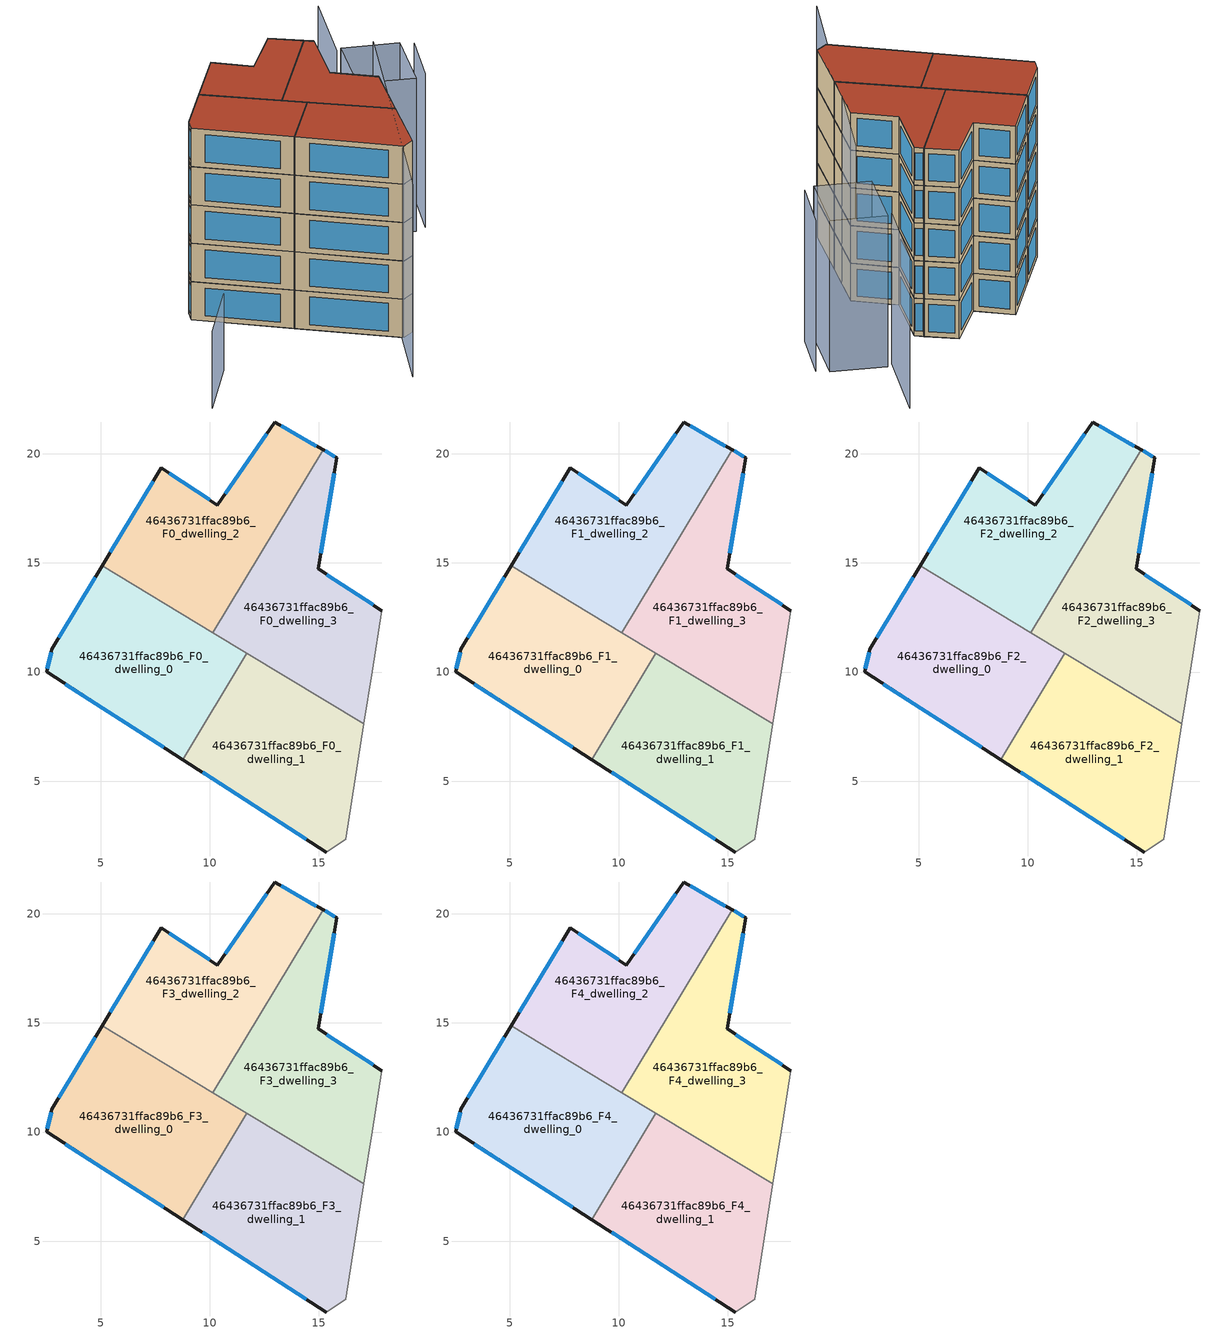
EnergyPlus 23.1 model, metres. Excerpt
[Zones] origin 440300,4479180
46436731ffac89b6_F0_dwelling_0
 floor ground (EU_floor_Construction): 8.76,5.99 11.7,10.87 5.08,14.87 2.77,11.05 2.53,10.01 z0
 wall outside (EU_wall_Construction): 8.76,5.99 2.53,10.01 2.77,11.05 5.08,14.87 z0:3
 wall to 46436731ffac89b6_F0_dwelling_1 (EU_wall_Construction): 11.7,10.87 8.76,5.99 z0:3
 wall to 46436731ffac89b6_F0_dwelling_2 (EU_wall_Construction): 5.08,14.87 10.15,11.81 z0:3
 wall to 46436731ffac89b6_F0_dwelling_3 (EU_wall_Construction): 10.15,11.81 11.7,10.87 z0:3
 window (EU_Window_Construction): 3.09,11.58 4.76,14.34 / 7.89,6.55 3.39,9.45 / 2.56,10.15 2.74,10.9 z0.42:2.58
46436731ffac89b6_F0_dwelling_1
 floor ground (EU_floor_Construction): 16.24,2.34 17.07,7.63 11.7,10.87 8.76,5.99 15.33,1.76 z0
 wall outside (EU_wall_Construction): 15.33,1.76 8.76,5.99 z0:3
 wall adiabatic (EU_wall_Construction): 17.07,7.63 16.24,2.34 15.33,1.76 z0:3
 wall to 46436731ffac89b6_F0_dwelling_3 (EU_wall_Construction): 11.7,10.87 17.07,7.63 z0:3
 window (EU_Window_Construction): 14.42,2.34 9.67,5.41 z0.42:2.58
46436731ffac89b6_F0_dwelling_2
 floor ground (EU_floor_Construction): 10.15,11.81 15.2,20.18 12.97,21.46 10.35,17.65 7.78,19.36 5.08,14.87 z0
 wall outside (EU_wall_Construction): 5.08,14.87 7.78,19.36 10.35,17.65 12.97,21.46 15.2,20.18 z0:3
 wall to 46436731ffac89b6_F0_dwelling_3 (EU_wall_Construction): 15.2,20.18 10.15,11.81 z0:3
 window (EU_Window_Construction): 8.14,19.12 10,17.89 / 10.72,18.18 12.61,20.93 / 13.28,21.28 14.89,20.36 / 5.45,15.49 7.41,18.73 z0.42:2.58
46436731ffac89b6_F0_dwelling_3
 floor ground (EU_floor_Construction): 17.07,7.63 17.44,10.01 17.89,12.82 14.96,14.74 15.82,19.83 15.2,20.18 10.15,11.81 z0
 wall outside (EU_wall_Construction): 15.2,20.18 15.82,19.83 14.96,14.74 17.89,12.82 z0:3
 wall adiabatic (EU_wall_Construction): 17.89,12.82 17.44,10.01 17.07,7.63 z0:3
 window (EU_Window_Construction): 15.28,20.13 15.73,19.87 / 15.7,19.12 15.08,15.44 / 15.37,14.47 17.48,13.08 z0.42:2.58
46436731ffac89b6_F1_dwelling_0
 floor to 46436731ffac89b6_F0_dwelling_0 (EU_floor_Construction): 8.76,5.99 11.7,10.87 5.08,14.87 2.77,11.05 2.53,10.01 z3
 wall outside (EU_wall_Construction): 8.76,5.99 2.53,10.01 2.77,11.05 5.08,14.87 z3:6
 wall to 46436731ffac89b6_F1_dwelling_1 (EU_wall_Construction): 11.7,10.87 8.76,5.99 z3:6
 wall to 46436731ffac89b6_F1_dwelling_2 (EU_wall_Construction): 5.08,14.87 10.15,11.81 z3:6
 wall to 46436731ffac89b6_F1_dwelling_3 (EU_wall_Construction): 10.15,11.81 11.7,10.87 z3:6
 window (EU_Window_Construction): 3.09,11.58 4.76,14.34 / 7.89,6.55 3.39,9.45 / 2.56,10.15 2.74,10.9 z3.42:5.58
46436731ffac89b6_F1_dwelling_1
 floor to 46436731ffac89b6_F0_dwelling_1 (EU_floor_Construction): 16.24,2.34 17.07,7.63 11.7,10.87 8.76,5.99 15.33,1.76 z3
 wall outside (EU_wall_Construction): 15.33,1.76 8.76,5.99 z3:6
 wall adiabatic (EU_wall_Construction): 17.07,7.63 16.24,2.34 15.33,1.76 z3:6
 wall to 46436731ffac89b6_F1_dwelling_3 (EU_wall_Construction): 11.7,10.87 17.07,7.63 z3:6
 window (EU_Window_Construction): 14.42,2.34 9.67,5.41 z3.42:5.58
46436731ffac89b6_F1_dwelling_2
 floor to 46436731ffac89b6_F0_dwelling_2 (EU_floor_Construction): 10.15,11.81 15.2,20.18 12.97,21.46 10.35,17.65 7.78,19.36 5.08,14.87 z3
 wall outside (EU_wall_Construction): 5.08,14.87 7.78,19.36 10.35,17.65 12.97,21.46 15.2,20.18 z3:6
 wall to 46436731ffac89b6_F1_dwelling_3 (EU_wall_Construction): 15.2,20.18 10.15,11.81 z3:6
 window (EU_Window_Construction): 8.14,19.12 10,17.89 / 10.72,18.18 12.61,20.93 / 13.28,21.28 14.89,20.36 / 5.45,15.49 7.41,18.73 z3.42:5.58
46436731ffac89b6_F1_dwelling_3
 floor to 46436731ffac89b6_F0_dwelling_3 (EU_floor_Construction): 17.07,7.63 17.44,10.01 17.89,12.82 14.96,14.74 15.82,19.83 15.2,20.18 10.15,11.81 z3
 wall outside (EU_wall_Construction): 15.2,20.18 15.82,19.83 14.96,14.74 17.89,12.82 z3:6
 wall adiabatic (EU_wall_Construction): 17.89,12.82 17.44,10.01 17.07,7.63 z3:6
 window (EU_Window_Construction): 15.28,20.13 15.73,19.87 / 15.7,19.12 15.08,15.44 / 15.37,14.47 17.48,13.08 z3.42:5.58
46436731ffac89b6_F2_dwelling_0
 floor to 46436731ffac89b6_F1_dwelling_0 (EU_floor_Construction): 8.76,5.99 11.7,10.87 5.08,14.87 2.77,11.05 2.53,10.01 z6
 wall outside (EU_wall_Construction): 8.76,5.99 2.53,10.01 2.77,11.05 5.08,14.87 z6:9
 wall to 46436731ffac89b6_F2_dwelling_1 (EU_wall_Construction): 11.7,10.87 8.76,5.99 z6:9
 wall to 46436731ffac89b6_F2_dwelling_2 (EU_wall_Construction): 5.08,14.87 10.15,11.81 z6:9
 wall to 46436731ffac89b6_F2_dwelling_3 (EU_wall_Construction): 10.15,11.81 11.7,10.87 z6:9
 window (EU_Window_Construction): 3.09,11.58 4.76,14.34 / 7.89,6.55 3.39,9.45 / 2.56,10.15 2.74,10.9 z6.42:8.58
46436731ffac89b6_F2_dwelling_1
 floor to 46436731ffac89b6_F1_dwelling_1 (EU_floor_Construction): 16.24,2.34 17.07,7.63 11.7,10.87 8.76,5.99 15.33,1.76 z6
 wall outside (EU_wall_Construction): 15.33,1.76 8.76,5.99 z6:9
 wall adiabatic (EU_wall_Construction): 17.07,7.63 16.24,2.34 15.33,1.76 z6:9
 wall to 46436731ffac89b6_F2_dwelling_3 (EU_wall_Construction): 11.7,10.87 17.07,7.63 z6:9
 window (EU_Window_Construction): 14.42,2.34 9.67,5.41 z6.42:8.58
46436731ffac89b6_F2_dwelling_2
 floor to 46436731ffac89b6_F1_dwelling_2 (EU_floor_Construction): 10.15,11.81 15.2,20.18 12.97,21.46 10.35,17.65 7.78,19.36 5.08,14.87 z6
 wall outside (EU_wall_Construction): 5.08,14.87 7.78,19.36 10.35,17.65 12.97,21.46 15.2,20.18 z6:9
 wall to 46436731ffac89b6_F2_dwelling_3 (EU_wall_Construction): 15.2,20.18 10.15,11.81 z6:9
 window (EU_Window_Construction): 8.14,19.12 10,17.89 / 10.72,18.18 12.61,20.93 / 13.28,21.28 14.89,20.36 / 5.45,15.49 7.41,18.73 z6.42:8.58
46436731ffac89b6_F2_dwelling_3
 floor to 46436731ffac89b6_F1_dwelling_3 (EU_floor_Construction): 17.07,7.63 17.44,10.01 17.89,12.82 14.96,14.74 15.82,19.83 15.2,20.18 10.15,11.81 z6
 wall outside (EU_wall_Construction): 15.2,20.18 15.82,19.83 14.96,14.74 17.89,12.82 z6:9
 wall adiabatic (EU_wall_Construction): 17.89,12.82 17.44,10.01 17.07,7.63 z6:9
 window (EU_Window_Construction): 15.28,20.13 15.73,19.87 / 15.7,19.12 15.08,15.44 / 15.37,14.47 17.48,13.08 z6.42:8.58
46436731ffac89b6_F3_dwelling_0
 floor to 46436731ffac89b6_F2_dwelling_0 (EU_floor_Construction): 8.76,5.99 11.7,10.87 5.08,14.87 2.77,11.05 2.53,10.01 z9
 wall outside (EU_wall_Construction): 8.76,5.99 2.53,10.01 2.77,11.05 5.08,14.87 z9:12
 wall to 46436731ffac89b6_F3_dwelling_1 (EU_wall_Construction): 11.7,10.87 8.76,5.99 z9:12
 wall to 46436731ffac89b6_F3_dwelling_2 (EU_wall_Construction): 5.08,14.87 10.15,11.81 z9:12
 wall to 46436731ffac89b6_F3_dwelling_3 (EU_wall_Construction): 10.15,11.81 11.7,10.87 z9:12
 window (EU_Window_Construction): 3.09,11.58 4.76,14.34 / 7.89,6.55 3.39,9.45 / 2.56,10.15 2.74,10.9 z9.42:11.58
46436731ffac89b6_F3_dwelling_1
 floor to 46436731ffac89b6_F2_dwelling_1 (EU_floor_Construction): 16.24,2.34 17.07,7.63 11.7,10.87 8.76,5.99 15.33,1.76 z9
 wall outside (EU_wall_Construction): 15.33,1.76 8.76,5.99 z9:12
 wall adiabatic (EU_wall_Construction): 17.07,7.63 16.24,2.34 15.33,1.76 z9:12
 wall to 46436731ffac89b6_F3_dwelling_3 (EU_wall_Construction): 11.7,10.87 17.07,7.63 z9:12
 window (EU_Window_Construction): 14.42,2.34 9.67,5.41 z9.42:11.58
46436731ffac89b6_F3_dwelling_2
 floor to 46436731ffac89b6_F2_dwelling_2 (EU_floor_Construction): 10.15,11.81 15.2,20.18 12.97,21.46 10.35,17.65 7.78,19.36 5.08,14.87 z9
 wall outside (EU_wall_Construction): 5.08,14.87 7.78,19.36 10.35,17.65 12.97,21.46 15.2,20.18 z9:12
 wall to 46436731ffac89b6_F3_dwelling_3 (EU_wall_Construction): 15.2,20.18 10.15,11.81 z9:12
 window (EU_Window_Construction): 8.14,19.12 10,17.89 / 10.72,18.18 12.61,20.93 / 13.28,21.28 14.89,20.36 / 5.45,15.49 7.41,18.73 z9.42:11.58
46436731ffac89b6_F3_dwelling_3
 floor to 46436731ffac89b6_F2_dwelling_3 (EU_floor_Construction): 17.07,7.63 17.44,10.01 17.89,12.82 14.96,14.74 15.82,19.83 15.2,20.18 10.15,11.81 z9
 wall outside (EU_wall_Construction): 15.2,20.18 15.82,19.83 14.96,14.74 17.89,12.82 z9:12
 wall adiabatic (EU_wall_Construction): 17.89,12.82 17.44,10.01 17.07,7.63 z9:12
 window (EU_Window_Construction): 15.28,20.13 15.73,19.87 / 15.7,19.12 15.08,15.44 / 15.37,14.47 17.48,13.08 z9.42:11.58
46436731ffac89b6_F4_dwelling_0
 floor to 46436731ffac89b6_F3_dwelling_0 (EU_floor_Construction): 8.76,5.99 11.7,10.87 5.08,14.87 2.77,11.05 2.53,10.01 z12
 wall outside (EU_wall_Construction): 8.76,5.99 2.53,10.01 2.77,11.05 5.08,14.87 z12:15
 wall to 46436731ffac89b6_F4_dwelling_1 (EU_wall_Construction): 11.7,10.87 8.76,5.99 z12:15
 wall to 46436731ffac89b6_F4_dwelling_2 (EU_wall_Construction): 5.08,14.87 10.15,11.81 z12:15
 wall to 46436731ffac89b6_F4_dwelling_3 (EU_wall_Construction): 10.15,11.81 11.7,10.87 z12:15
 window (EU_Window_Construction): 3.09,11.58 4.76,14.34 / 7.89,6.55 3.39,9.45 / 2.56,10.15 2.74,10.9 z12.42:14.58
 roof outside (EU_roof_Construction): 11.7,10.87 8.76,5.99 2.53,10.01 2.77,11.05 5.08,14.87 z15
46436731ffac89b6_F4_dwelling_1
 floor to 46436731ffac89b6_F3_dwelling_1 (EU_floor_Construction): 16.24,2.34 17.07,7.63 11.7,10.87 8.76,5.99 15.33,1.76 z12
 wall outside (EU_wall_Construction): 15.33,1.76 8.76,5.99 z12:15
 wall adiabatic (EU_wall_Construction): 17.07,7.63 16.24,2.34 15.33,1.76 z12:15
 wall to 46436731ffac89b6_F4_dwelling_3 (EU_wall_Construction): 11.7,10.87 17.07,7.63 z12:15
 window (EU_Window_Construction): 14.42,2.34 9.67,5.41 z12.42:14.58
 roof outside (EU_roof_Construction): 17.07,7.63 16.24,2.34 15.33,1.76 8.76,5.99 11.7,10.87 z15
46436731ffac89b6_F4_dwelling_2
 floor to 46436731ffac89b6_F3_dwelling_2 (EU_floor_Construction): 10.15,11.81 15.2,20.18 12.97,21.46 10.35,17.65 7.78,19.36 5.08,14.87 z12
 wall outside (EU_wall_Construction): 5.08,14.87 7.78,19.36 10.35,17.65 12.97,21.46 15.2,20.18 z12:15
 wall to 46436731ffac89b6_F4_dwelling_3 (EU_wall_Construction): 15.2,20.18 10.15,11.81 z12:15
 window (EU_Window_Construction): 8.14,19.12 10,17.89 / 10.72,18.18 12.61,20.93 / 13.28,21.28 14.89,20.36 / 5.45,15.49 7.41,18.73 z12.42:14.58
 roof outside (EU_roof_Construction): 15.2,20.18 10.15,11.81 5.08,14.87 7.78,19.36 10.35,17.65 12.97,21.46 z15
46436731ffac89b6_F4_dwelling_3
 floor to 46436731ffac89b6_F3_dwelling_3 (EU_floor_Construction): 17.07,7.63 17.44,10.01 17.89,12.82 14.96,14.74 15.82,19.83 15.2,20.18 10.15,11.81 z12
 wall outside (EU_wall_Construction): 15.2,20.18 15.82,19.83 14.96,14.74 17.89,12.82 z12:15
 wall adiabatic (EU_wall_Construction): 17.89,12.82 17.44,10.01 17.07,7.63 z12:15
 window (EU_Window_Construction): 15.28,20.13 15.73,19.87 / 15.7,19.12 15.08,15.44 / 15.37,14.47 17.48,13.08 z12.42:14.58
 roof outside (EU_roof_Construction): 15.82,19.83 14.96,14.74 17.89,12.82 17.44,10.01 17.07,7.63 10.15,11.81 15.2,20.18 z15
shading: 1.61,1.6 -1.41,-3.71 z0:6; 13.59,-4.29 19.62,18.12 z0:15; 23.4,17.7 24.53,22.6 / 19.01,23.5 20.53,30.67 / 23.6,23.01 22.55,17.32 / 22.55,17.32 18.4,18.08 / 18.4,18.08 19.44,23.77 / 19.44,23.77 23.6,23.01 z0:12
[Building]
EU S2 Campaign: North Axis=0; Terrain=City; Solar Distribution=FullExterior
[Site:Location]
Madrid: Latitude=40.5; Longitude=-3.5; Time Zone=1; Elevation=609
[SizingPeriod:WeatherFileDays]
AnnualSizingPeriod: Begin Month=1; Begin Day of Month=1; End Month=12; End Day of Month=31; Day of Week for Start Day=Monday; Use Weather File Daylight Saving Period=No; Use Weather File Rain and Snow Indicators=No
[MATERIAL]
EU_InternalMass_Material: Roughness=MediumRough; Thickness=0.1; Conductivity=1; Density=1800; Specific Heat=900; Thermal Absorptance=0.9; Solar Absorptance=0.7; Visible Absorptance=0.7
[MATERIAL:NOMASS] Roughness=MediumRough; Thermal Absorptance=0.9; Solar Absorptance=0.7; Visible Absorptance=0.7
Name | Thermal Resistance
EU_wall_NoMass | 1.60022
EU_roof_NoMass | 1.57597
EU_floor_NoMass | 0.470652
[WINDOWMATERIAL:SIMPLEGLAZINGSYSTEM]
EU_Window_SimpleGlazing: UFactor=3.28802; Solar Heat Gain Coefficient=0.85; Visible Transmittance=0.85
[CONSTRUCTION]
EU_wall_Construction: EU_wall_NoMass
EU_roof_Construction: EU_roof_NoMass
EU_floor_Construction: EU_floor_NoMass
EU_InternalMass_Construction: EU_InternalMass_Material
EU_Window_Construction: EU_Window_SimpleGlazing
[ZONE] Type=1; Multiplier=1; Ceiling Height=autocalculate; Floor Area=autocalculate; Part of Total Floor Area=Yes
Name | Volume
46436731ffac89b6_F0_dwelling_0; 46436731ffac89b6_F1_dwelling_0; 46436731ffac89b6_F2_dwelling_0; 46436731ffac89b6_F3_dwelling_0; 46436731ffac89b6_F4_dwelling_0; 46436731ffac89b6_F0_dwelling_2; 46436731ffac89b6_F1_dwelling_2; 46436731ffac89b6_F2_dwelling_2; 46436731ffac89b6_F3_dwelling_2; 46436731ffac89b6_F4_dwelling_2 | 129.042
46436731ffac89b6_F0_dwelling_1; 46436731ffac89b6_F1_dwelling_1; 46436731ffac89b6_F2_dwelling_1; 46436731ffac89b6_F3_dwelling_1; 46436731ffac89b6_F4_dwelling_1 | 129.037
46436731ffac89b6_F0_dwelling_3; 46436731ffac89b6_F1_dwelling_3; 46436731ffac89b6_F2_dwelling_3; 46436731ffac89b6_F3_dwelling_3; 46436731ffac89b6_F4_dwelling_3 | 129.047
[INTERNALMASS] Construction=EU_InternalMass_Construction
Name | Zone or ZoneList | Surface Area
46436731ffac89b6_F0_dwelling_0_EU_InternalMass | 46436731ffac89b6_F0_dwelling_0 | 43.0139
46436731ffac89b6_F0_dwelling_1_EU_InternalMass | 46436731ffac89b6_F0_dwelling_1 | 43.014
46436731ffac89b6_F0_dwelling_2_EU_InternalMass | 46436731ffac89b6_F0_dwelling_2 | 43.0142
46436731ffac89b6_F0_dwelling_3_EU_InternalMass | 46436731ffac89b6_F0_dwelling_3 | 43.0155
46436731ffac89b6_F1_dwelling_0_EU_InternalMass | 46436731ffac89b6_F1_dwelling_0 | 43.0139
46436731ffac89b6_F1_dwelling_1_EU_InternalMass | 46436731ffac89b6_F1_dwelling_1 | 43.014
46436731ffac89b6_F1_dwelling_2_EU_InternalMass | 46436731ffac89b6_F1_dwelling_2 | 43.0142
46436731ffac89b6_F1_dwelling_3_EU_InternalMass | 46436731ffac89b6_F1_dwelling_3 | 43.0155
46436731ffac89b6_F2_dwelling_0_EU_InternalMass | 46436731ffac89b6_F2_dwelling_0 | 43.0139
46436731ffac89b6_F2_dwelling_1_EU_InternalMass | 46436731ffac89b6_F2_dwelling_1 | 43.014
46436731ffac89b6_F2_dwelling_2_EU_InternalMass | 46436731ffac89b6_F2_dwelling_2 | 43.0142
46436731ffac89b6_F2_dwelling_3_EU_InternalMass | 46436731ffac89b6_F2_dwelling_3 | 43.0155
46436731ffac89b6_F3_dwelling_0_EU_InternalMass | 46436731ffac89b6_F3_dwelling_0 | 43.0139
46436731ffac89b6_F3_dwelling_1_EU_InternalMass | 46436731ffac89b6_F3_dwelling_1 | 43.014
46436731ffac89b6_F3_dwelling_2_EU_InternalMass | 46436731ffac89b6_F3_dwelling_2 | 43.0142
46436731ffac89b6_F3_dwelling_3_EU_InternalMass | 46436731ffac89b6_F3_dwelling_3 | 43.0155
46436731ffac89b6_F4_dwelling_0_EU_InternalMass | 46436731ffac89b6_F4_dwelling_0 | 43.0139
46436731ffac89b6_F4_dwelling_1_EU_InternalMass | 46436731ffac89b6_F4_dwelling_1 | 43.014
46436731ffac89b6_F4_dwelling_2_EU_InternalMass | 46436731ffac89b6_F4_dwelling_2 | 43.0142
46436731ffac89b6_F4_dwelling_3_EU_InternalMass | 46436731ffac89b6_F4_dwelling_3 | 43.0155
[OTHEREQUIPMENT] Fuel Type=Electricity; Design Level Calculation Method=Watts/Area; Power per Zone Floor Area=1; Fraction Latent=0; Fraction Radiant=0; Fraction Lost=0; Carbon Dioxide Generation Rate=0; EndUse Subcategory=EU_Step8_InternalGains
Name | Zone or ZoneList or Space or SpaceList | Schedule
EU_Step8_InternalGain_46436731ffac89b6_F0_dwelling_0_f000 | 46436731ffac89b6_F0_dwelling_0 | EU_Step8_GainSchedule_46436731ffac89b6_F0_dwelling_0_f000
EU_Step8_InternalGain_46436731ffac89b6_F0_dwelling_1_f000 | 46436731ffac89b6_F0_dwelling_1 | EU_Step8_GainSchedule_46436731ffac89b6_F0_dwelling_1_f000
EU_Step8_InternalGain_46436731ffac89b6_F0_dwelling_2_f000 | 46436731ffac89b6_F0_dwelling_2 | EU_Step8_GainSchedule_46436731ffac89b6_F0_dwelling_2_f000
EU_Step8_InternalGain_46436731ffac89b6_F0_dwelling_3_f000 | 46436731ffac89b6_F0_dwelling_3 | EU_Step8_GainSchedule_46436731ffac89b6_F0_dwelling_3_f000
EU_Step8_InternalGain_46436731ffac89b6_F1_dwelling_0_f000 | 46436731ffac89b6_F1_dwelling_0 | EU_Step8_GainSchedule_46436731ffac89b6_F1_dwelling_0_f000
EU_Step8_InternalGain_46436731ffac89b6_F1_dwelling_1_f000 | 46436731ffac89b6_F1_dwelling_1 | EU_Step8_GainSchedule_46436731ffac89b6_F1_dwelling_1_f000
EU_Step8_InternalGain_46436731ffac89b6_F1_dwelling_2_f000 | 46436731ffac89b6_F1_dwelling_2 | EU_Step8_GainSchedule_46436731ffac89b6_F1_dwelling_2_f000
EU_Step8_InternalGain_46436731ffac89b6_F1_dwelling_3_f000 | 46436731ffac89b6_F1_dwelling_3 | EU_Step8_GainSchedule_46436731ffac89b6_F1_dwelling_3_f000
EU_Step8_InternalGain_46436731ffac89b6_F2_dwelling_0_f000 | 46436731ffac89b6_F2_dwelling_0 | EU_Step8_GainSchedule_46436731ffac89b6_F2_dwelling_0_f000
EU_Step8_InternalGain_46436731ffac89b6_F2_dwelling_1_f000 | 46436731ffac89b6_F2_dwelling_1 | EU_Step8_GainSchedule_46436731ffac89b6_F2_dwelling_1_f000
EU_Step8_InternalGain_46436731ffac89b6_F2_dwelling_2_f000 | 46436731ffac89b6_F2_dwelling_2 | EU_Step8_GainSchedule_46436731ffac89b6_F2_dwelling_2_f000
EU_Step8_InternalGain_46436731ffac89b6_F2_dwelling_3_f000 | 46436731ffac89b6_F2_dwelling_3 | EU_Step8_GainSchedule_46436731ffac89b6_F2_dwelling_3_f000
EU_Step8_InternalGain_46436731ffac89b6_F3_dwelling_0_f000 | 46436731ffac89b6_F3_dwelling_0 | EU_Step8_GainSchedule_46436731ffac89b6_F3_dwelling_0_f000
EU_Step8_InternalGain_46436731ffac89b6_F3_dwelling_1_f000 | 46436731ffac89b6_F3_dwelling_1 | EU_Step8_GainSchedule_46436731ffac89b6_F3_dwelling_1_f000
EU_Step8_InternalGain_46436731ffac89b6_F3_dwelling_2_f000 | 46436731ffac89b6_F3_dwelling_2 | EU_Step8_GainSchedule_46436731ffac89b6_F3_dwelling_2_f000
EU_Step8_InternalGain_46436731ffac89b6_F3_dwelling_3_f000 | 46436731ffac89b6_F3_dwelling_3 | EU_Step8_GainSchedule_46436731ffac89b6_F3_dwelling_3_f000
EU_Step8_InternalGain_46436731ffac89b6_F4_dwelling_0_f000 | 46436731ffac89b6_F4_dwelling_0 | EU_Step8_GainSchedule_46436731ffac89b6_F4_dwelling_0_f000
EU_Step8_InternalGain_46436731ffac89b6_F4_dwelling_1_f000 | 46436731ffac89b6_F4_dwelling_1 | EU_Step8_GainSchedule_46436731ffac89b6_F4_dwelling_1_f000
EU_Step8_InternalGain_46436731ffac89b6_F4_dwelling_2_f000 | 46436731ffac89b6_F4_dwelling_2 | EU_Step8_GainSchedule_46436731ffac89b6_F4_dwelling_2_f000
EU_Step8_InternalGain_46436731ffac89b6_F4_dwelling_3_f000 | 46436731ffac89b6_F4_dwelling_3 | EU_Step8_GainSchedule_46436731ffac89b6_F4_dwelling_3_f000
[ZONEVENTILATION:DESIGNFLOWRATE] Schedule=EU_AlwaysOn; Design Flow Rate Calculation Method=AirChanges/Hour; Air Changes per Hour=0.480704; Ventilation Type=Natural; Fan Pressure Rise=0; Fan Total Efficiency=1; Constant Term Coefficient=1; Temperature Term Coefficient=0; Velocity Term Coefficient=0; Velocity Squared Term Coefficient=0; Minimum Indoor Temperature=-100; Maximum Indoor Temperature=100; Delta Temperature=-100; Minimum Outdoor Temperature=-100; Maximum Outdoor Temperature=100; Maximum Wind Speed=40
Name | Zone or ZoneList or Space or SpaceList
EU_ConstantAir_46436731ffac89b6_F0_dwelling_0 | 46436731ffac89b6_F0_dwelling_0
EU_ConstantAir_46436731ffac89b6_F0_dwelling_1 | 46436731ffac89b6_F0_dwelling_1
EU_ConstantAir_46436731ffac89b6_F0_dwelling_2 | 46436731ffac89b6_F0_dwelling_2
EU_ConstantAir_46436731ffac89b6_F0_dwelling_3 | 46436731ffac89b6_F0_dwelling_3
EU_ConstantAir_46436731ffac89b6_F1_dwelling_0 | 46436731ffac89b6_F1_dwelling_0
EU_ConstantAir_46436731ffac89b6_F1_dwelling_1 | 46436731ffac89b6_F1_dwelling_1
EU_ConstantAir_46436731ffac89b6_F1_dwelling_2 | 46436731ffac89b6_F1_dwelling_2
EU_ConstantAir_46436731ffac89b6_F1_dwelling_3 | 46436731ffac89b6_F1_dwelling_3
EU_ConstantAir_46436731ffac89b6_F2_dwelling_0 | 46436731ffac89b6_F2_dwelling_0
EU_ConstantAir_46436731ffac89b6_F2_dwelling_1 | 46436731ffac89b6_F2_dwelling_1
EU_ConstantAir_46436731ffac89b6_F2_dwelling_2 | 46436731ffac89b6_F2_dwelling_2
EU_ConstantAir_46436731ffac89b6_F2_dwelling_3 | 46436731ffac89b6_F2_dwelling_3
EU_ConstantAir_46436731ffac89b6_F3_dwelling_0 | 46436731ffac89b6_F3_dwelling_0
EU_ConstantAir_46436731ffac89b6_F3_dwelling_1 | 46436731ffac89b6_F3_dwelling_1
EU_ConstantAir_46436731ffac89b6_F3_dwelling_2 | 46436731ffac89b6_F3_dwelling_2
EU_ConstantAir_46436731ffac89b6_F3_dwelling_3 | 46436731ffac89b6_F3_dwelling_3
EU_ConstantAir_46436731ffac89b6_F4_dwelling_0 | 46436731ffac89b6_F4_dwelling_0
EU_ConstantAir_46436731ffac89b6_F4_dwelling_1 | 46436731ffac89b6_F4_dwelling_1
EU_ConstantAir_46436731ffac89b6_F4_dwelling_2 | 46436731ffac89b6_F4_dwelling_2
EU_ConstantAir_46436731ffac89b6_F4_dwelling_3 | 46436731ffac89b6_F4_dwelling_3
[HVACTEMPLATE:THERMOSTAT] Constant Heating Setpoint=20; Constant Cooling Setpoint=50
EU_HeatOnly_46436731ffac89b6_F0_dwelling_0; EU_HeatOnly_46436731ffac89b6_F0_dwelling_1; EU_HeatOnly_46436731ffac89b6_F0_dwelling_2; EU_HeatOnly_46436731ffac89b6_F0_dwelling_3; EU_HeatOnly_46436731ffac89b6_F1_dwelling_0; EU_HeatOnly_46436731ffac89b6_F1_dwelling_1; EU_HeatOnly_46436731ffac89b6_F1_dwelling_2; EU_HeatOnly_46436731ffac89b6_F1_dwelling_3; EU_HeatOnly_46436731ffac89b6_F2_dwelling_0; EU_HeatOnly_46436731ffac89b6_F2_dwelling_1; EU_HeatOnly_46436731ffac89b6_F2_dwelling_2; EU_HeatOnly_46436731ffac89b6_F2_dwelling_3; EU_HeatOnly_46436731ffac89b6_F3_dwelling_0; EU_HeatOnly_46436731ffac89b6_F3_dwelling_1; EU_HeatOnly_46436731ffac89b6_F3_dwelling_2; EU_HeatOnly_46436731ffac89b6_F3_dwelling_3; EU_HeatOnly_46436731ffac89b6_F4_dwelling_0; EU_HeatOnly_46436731ffac89b6_F4_dwelling_1; EU_HeatOnly_46436731ffac89b6_F4_dwelling_2; EU_HeatOnly_46436731ffac89b6_F4_dwelling_3
[HVACTEMPLATE:ZONE:IDEALLOADSAIRSYSTEM] System Availability Schedule=EU_AlwaysOn; Maximum Heating Supply Air Temperature=50; Minimum Cooling Supply Air Temperature=13; Maximum Heating Supply Air Humidity Ratio=0.0156; Minimum Cooling Supply Air Humidity Ratio=0.0077; Heating Limit=NoLimit; Cooling Limit=NoLimit; Heating Availability Schedule=EU_AlwaysOn; Cooling Availability Schedule=EU_CoolingOff; Dehumidification Control Type=ConstantSensibleHeatRatio; Cooling Sensible Heat Ratio=0.7; Dehumidification Setpoint=60; Humidification Control Type=None; Humidification Setpoint=30; Outdoor Air Method=None; Outdoor Air Flow Rate per Person=0.00944; Outdoor Air Flow Rate per Zone Floor Area=0; Outdoor Air Flow Rate per Zone=0; Demand Controlled Ventilation Type=None; Outdoor Air Economizer Type=NoEconomizer; Heat Recovery Type=None; Sensible Heat Recovery Effectiveness=0.7; Latent Heat Recovery Effectiveness=0.65
Name | Template Thermostat
46436731ffac89b6_F0_dwelling_0 | EU_HeatOnly_46436731ffac89b6_F0_dwelling_0
46436731ffac89b6_F0_dwelling_1 | EU_HeatOnly_46436731ffac89b6_F0_dwelling_1
46436731ffac89b6_F0_dwelling_2 | EU_HeatOnly_46436731ffac89b6_F0_dwelling_2
46436731ffac89b6_F0_dwelling_3 | EU_HeatOnly_46436731ffac89b6_F0_dwelling_3
46436731ffac89b6_F1_dwelling_0 | EU_HeatOnly_46436731ffac89b6_F1_dwelling_0
46436731ffac89b6_F1_dwelling_1 | EU_HeatOnly_46436731ffac89b6_F1_dwelling_1
46436731ffac89b6_F1_dwelling_2 | EU_HeatOnly_46436731ffac89b6_F1_dwelling_2
46436731ffac89b6_F1_dwelling_3 | EU_HeatOnly_46436731ffac89b6_F1_dwelling_3
46436731ffac89b6_F2_dwelling_0 | EU_HeatOnly_46436731ffac89b6_F2_dwelling_0
46436731ffac89b6_F2_dwelling_1 | EU_HeatOnly_46436731ffac89b6_F2_dwelling_1
46436731ffac89b6_F2_dwelling_2 | EU_HeatOnly_46436731ffac89b6_F2_dwelling_2
46436731ffac89b6_F2_dwelling_3 | EU_HeatOnly_46436731ffac89b6_F2_dwelling_3
46436731ffac89b6_F3_dwelling_0 | EU_HeatOnly_46436731ffac89b6_F3_dwelling_0
46436731ffac89b6_F3_dwelling_1 | EU_HeatOnly_46436731ffac89b6_F3_dwelling_1
46436731ffac89b6_F3_dwelling_2 | EU_HeatOnly_46436731ffac89b6_F3_dwelling_2
46436731ffac89b6_F3_dwelling_3 | EU_HeatOnly_46436731ffac89b6_F3_dwelling_3
46436731ffac89b6_F4_dwelling_0 | EU_HeatOnly_46436731ffac89b6_F4_dwelling_0
46436731ffac89b6_F4_dwelling_1 | EU_HeatOnly_46436731ffac89b6_F4_dwelling_1
46436731ffac89b6_F4_dwelling_2 | EU_HeatOnly_46436731ffac89b6_F4_dwelling_2
46436731ffac89b6_F4_dwelling_3 | EU_HeatOnly_46436731ffac89b6_F4_dwelling_3
[SIZING:ZONE] Zone Cooling Design Supply Air Temperature Input Method=SupplyAirTemperature; Zone Cooling Design Supply Air Temperature=13; Zone Heating Design Supply Air Temperature Input Method=SupplyAirTemperature; Zone Heating Design Supply Air Temperature=50; Zone Cooling Design Supply Air Humidity Ratio=0.008; Zone Heating Design Supply Air Humidity Ratio=0.008; Cooling Design Air Flow Method=DesignDay; Cooling Design Air Flow Rate=0; Cooling Minimum Air Flow per Zone Floor Area=0.000762; Cooling Minimum Air Flow=0; Cooling Minimum Air Flow Fraction=0.2; Heating Design Air Flow Method=DesignDay; Heating Design Air Flow Rate=0; Heating Maximum Air Flow per Zone Floor Area=0.002032; Heating Maximum Air Flow=0.141576; Heating Maximum Air Flow Fraction=0.3; Account for Dedicated Outdoor Air System=No; Dedicated Outdoor Air System Control Strategy=NeutralSupplyAir; Dedicated Outdoor Air Low Setpoint Temperature for Design=autosize; Dedicated Outdoor Air High Setpoint Temperature for Design=autosize; Zone Load Sizing Method=Sensible Load Only No Latent Load; Zone Latent Cooling Design Supply Air Humidity Ratio Input Method=HumidityRatioDifference; Zone Cooling Design Supply Air Humidity Ratio Difference=0.005; Zone Latent Heating Design Supply Air Humidity Ratio Input Method=HumidityRatioDifference; Zone Humidification Design Supply Air Humidity Ratio Difference=0.005
46436731ffac89b6_F0_dwelling_0; 46436731ffac89b6_F0_dwelling_1; 46436731ffac89b6_F0_dwelling_2; 46436731ffac89b6_F0_dwelling_3; 46436731ffac89b6_F1_dwelling_0; 46436731ffac89b6_F1_dwelling_1; 46436731ffac89b6_F1_dwelling_2; 46436731ffac89b6_F1_dwelling_3; 46436731ffac89b6_F2_dwelling_0; 46436731ffac89b6_F2_dwelling_1; 46436731ffac89b6_F2_dwelling_2; 46436731ffac89b6_F2_dwelling_3; 46436731ffac89b6_F3_dwelling_0; 46436731ffac89b6_F3_dwelling_1; 46436731ffac89b6_F3_dwelling_2; 46436731ffac89b6_F3_dwelling_3; 46436731ffac89b6_F4_dwelling_0; 46436731ffac89b6_F4_dwelling_1; 46436731ffac89b6_F4_dwelling_2; 46436731ffac89b6_F4_dwelling_3
[SCHEDULE:CONSTANT]
Name | Hourly Value
EU_AlwaysOn | 1
EU_CoolingOff | 0
[SCHEDULE:FILE] Column Number=1; Rows to Skip at Top=0; Number of Hours of Data=8760; Column Separator=Comma; Interpolate to Timestep=No; Minutes per Item=60; Adjust Schedule for Daylight Savings=Yes
Name | File
EU_Step8_GainSchedule_46436731ffac89b6_F0_dwelling_0_f000 | ../../schedules/46436731ffac89b6/46436731ffac89b6_F0_dwelling_0_f000_gain.csv
EU_Step8_GainSchedule_46436731ffac89b6_F0_dwelling_1_f000 | ../../schedules/46436731ffac89b6/46436731ffac89b6_F0_dwelling_1_f000_gain.csv
EU_Step8_GainSchedule_46436731ffac89b6_F0_dwelling_2_f000 | ../../schedules/46436731ffac89b6/46436731ffac89b6_F0_dwelling_2_f000_gain.csv
EU_Step8_GainSchedule_46436731ffac89b6_F0_dwelling_3_f000 | ../../schedules/46436731ffac89b6/46436731ffac89b6_F0_dwelling_3_f000_gain.csv
EU_Step8_GainSchedule_46436731ffac89b6_F1_dwelling_0_f000 | ../../schedules/46436731ffac89b6/46436731ffac89b6_F1_dwelling_0_f000_gain.csv
EU_Step8_GainSchedule_46436731ffac89b6_F1_dwelling_1_f000 | ../../schedules/46436731ffac89b6/46436731ffac89b6_F1_dwelling_1_f000_gain.csv
EU_Step8_GainSchedule_46436731ffac89b6_F1_dwelling_2_f000 | ../../schedules/46436731ffac89b6/46436731ffac89b6_F1_dwelling_2_f000_gain.csv
EU_Step8_GainSchedule_46436731ffac89b6_F1_dwelling_3_f000 | ../../schedules/46436731ffac89b6/46436731ffac89b6_F1_dwelling_3_f000_gain.csv
EU_Step8_GainSchedule_46436731ffac89b6_F2_dwelling_0_f000 | ../../schedules/46436731ffac89b6/46436731ffac89b6_F2_dwelling_0_f000_gain.csv
EU_Step8_GainSchedule_46436731ffac89b6_F2_dwelling_1_f000 | ../../schedules/46436731ffac89b6/46436731ffac89b6_F2_dwelling_1_f000_gain.csv
EU_Step8_GainSchedule_46436731ffac89b6_F2_dwelling_2_f000 | ../../schedules/46436731ffac89b6/46436731ffac89b6_F2_dwelling_2_f000_gain.csv
EU_Step8_GainSchedule_46436731ffac89b6_F2_dwelling_3_f000 | ../../schedules/46436731ffac89b6/46436731ffac89b6_F2_dwelling_3_f000_gain.csv
EU_Step8_GainSchedule_46436731ffac89b6_F3_dwelling_0_f000 | ../../schedules/46436731ffac89b6/46436731ffac89b6_F3_dwelling_0_f000_gain.csv
EU_Step8_GainSchedule_46436731ffac89b6_F3_dwelling_1_f000 | ../../schedules/46436731ffac89b6/46436731ffac89b6_F3_dwelling_1_f000_gain.csv
EU_Step8_GainSchedule_46436731ffac89b6_F3_dwelling_2_f000 | ../../schedules/46436731ffac89b6/46436731ffac89b6_F3_dwelling_2_f000_gain.csv
EU_Step8_GainSchedule_46436731ffac89b6_F3_dwelling_3_f000 | ../../schedules/46436731ffac89b6/46436731ffac89b6_F3_dwelling_3_f000_gain.csv
EU_Step8_GainSchedule_46436731ffac89b6_F4_dwelling_0_f000 | ../../schedules/46436731ffac89b6/46436731ffac89b6_F4_dwelling_0_f000_gain.csv
EU_Step8_GainSchedule_46436731ffac89b6_F4_dwelling_1_f000 | ../../schedules/46436731ffac89b6/46436731ffac89b6_F4_dwelling_1_f000_gain.csv
EU_Step8_GainSchedule_46436731ffac89b6_F4_dwelling_2_f000 | ../../schedules/46436731ffac89b6/46436731ffac89b6_F4_dwelling_2_f000_gain.csv
EU_Step8_GainSchedule_46436731ffac89b6_F4_dwelling_3_f000 | ../../schedules/46436731ffac89b6/46436731ffac89b6_F4_dwelling_3_f000_gain.csv
